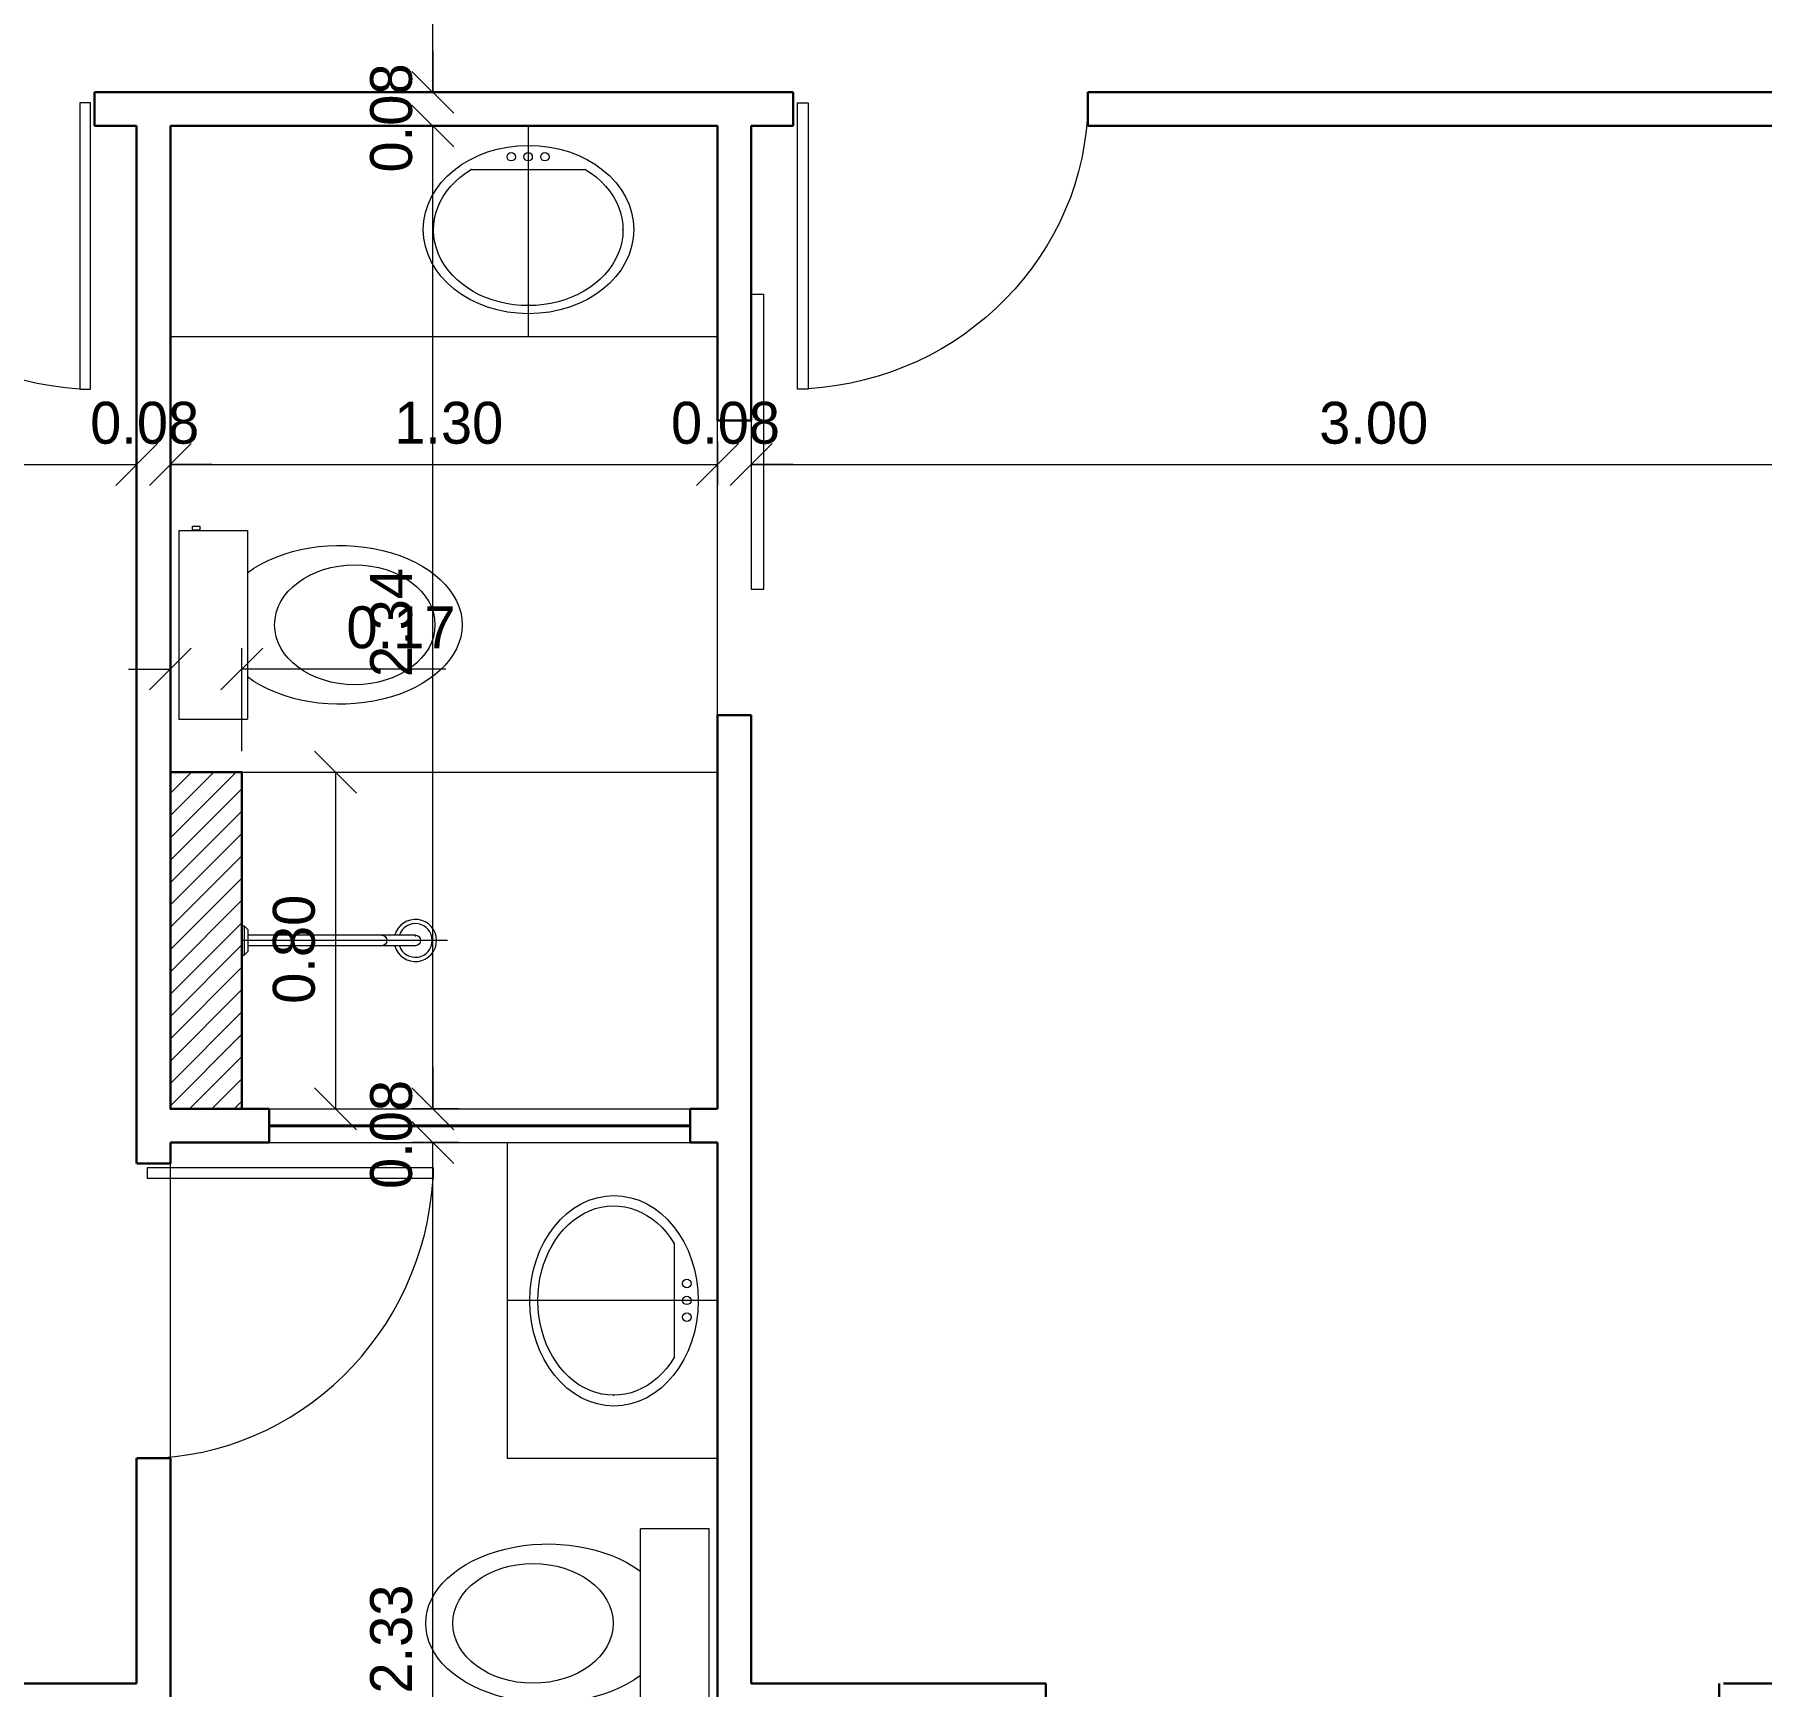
# Model space of a CAD drawing. Header units: metres. Extents: x 2.9 to 62.3, y 8 to 50.1.
# Drawn here: x 16.362 to 20.465, y 34.722 to 38.646 of the extents above; entities that cross this region are included whole.
import ezdxf
from ezdxf.enums import TextEntityAlignment as Align

# ---------------------------------------------------------------- set-up
doc = ezdxf.new("R2010")
doc.units = ezdxf.units.M
doc.header["$MEASUREMENT"] = 0
doc.linetypes.add('DGN Style 3', pattern=[1.422731, 1.016237, -0.406495])
doc.linetypes.add('DGN Style 4', pattern=[1.626995, 0.812989, -0.406495, 0.001016, -0.406495])
doc.layers.get('Defpoints').update_dxf_attribs({"lineweight": 0})
for name, color, linetype, lineweight in [('00-EDIFICACOES TÉRREO', 7, 'Continuous', 0), ('24 - Textos Gerais', 7, 'Continuous', 0), ('34 - Mobiliário', 7, 'Continuous', 0), ('CORNIJAS_VAR NA PLANTA PTIPO 1', 7, 'Continuous', 0), ('Cotas', 13, 'Continuous', 0), ('Level 14', 7, 'Continuous', 0), ('Level 31', 7, 'Continuous', 0), ('Level 36', 7, 'Continuous', 0), ('Level 45', 7, 'Continuous', 0), ('Level 7', 7, 'Continuous', 0)]:
    doc.layers.add(name, color=color, linetype=linetype, lineweight=lineweight)
doc.styles.add('Style-INTL_ENGINEERING', font='INTL_ENGINEERING.shx')
doc.dimstyles.get("Standard").update_dxf_attribs({"dimtxt": 0.18, "dimasz": 0.18, "dimexe": 0.18, "dimexo": 0.0625, "dimgap": 0.09, "dimtad": 0, "dimtih": 1, "dimtoh": 1, "dimdec": 4, "dimzin": 1, "dimdsep": 46, "dimtxsty": 'Standard', "dimcen": 0, "dimadec": 0, "dimazin": 0, "dimtfac": 1, "dimtdec": 4, "dimtofl": 0, "dimtmove": 0, "dimatfit": 3, "dimfxl": 0, "dimtolj": 1, "dimtzin": 1, "dimarcsym": 0})

# ---------------------------------------------------------------- blocks, each defined once
blk = doc.blocks.new('_Oblique')
at = {"color": 0, "linetype": 'ByBlock', "lineweight": -2}
blk.add_line((0.5, 0.5), (-0.5, -0.5), dxfattribs=at)
blk = doc.blocks.new('*D568')
at = {"layer": 'Cotas', "color": 2, "linetype": 'Continuous', "lineweight": 0}
for p, q in [((13.6045, 38.3795), (13.6045, 37.5752)), ((16.6045, 38.3795), (16.6045, 37.5752)), ((13.6045, 37.6247), (16.6045, 37.6247))]:
    blk.add_line(p, q, dxfattribs=at)
at = {"layer": 'Defpoints'}
for p in [(13.6045, 38.429), (16.6045, 38.429), (15.1045, 37.6247), (16.6045, 37.6247)]:
    blk.add_point(p, dxfattribs=at)
at = {"layer": 'Cotas', "color": 2, "linetype": 'Continuous', "lineweight": 0, "xscale": 0.0995, "yscale": 0.0995, "zscale": 0.0995, "rotation": 180}
blk.add_blockref('_Oblique', (13.6045, 37.6247), dxfattribs=at)
at = {"layer": 'Cotas', "color": 2, "linetype": 'Continuous', "lineweight": 0, "xscale": 0.0995, "yscale": 0.0995, "zscale": 0.0995}
blk.add_blockref('_Oblique', (16.6045, 37.6247), dxfattribs=at)
at = {"layer": 'Cotas', "color": 2, "linetype": 'Continuous', "lineweight": 0, "style": 'Style-INTL_ENGINEERING'}
blk.add_text('3.00', height=0.0995, dxfattribs=at).set_placement((14.9541, 37.724), align=Align.MIDDLE_LEFT)
blk = doc.blocks.new('*D569')
at = {"layer": 'Cotas', "color": 2, "linetype": 'Continuous', "lineweight": 0}
for p, q in [((16.6045, 38.3795), (16.6045, 37.5752)), ((16.6846, 37.311), (16.6846, 37.6742)), ((16.5051, 37.6247), (16.6045, 37.6247)), ((16.7841, 37.6247), (16.6846, 37.6247))]:
    blk.add_line(p, q, dxfattribs=at)
at = {"layer": 'Defpoints'}
for p in [(16.6045, 38.429), (16.6445, 37.6247), (16.6846, 37.6247), (16.6846, 37.2615)]:
    blk.add_point(p, dxfattribs=at)
at = {"layer": 'Cotas', "color": 2, "linetype": 'Continuous', "lineweight": 0, "xscale": 0.0995, "yscale": 0.0995, "zscale": 0.0995}
blk.add_blockref('_Oblique', (16.6045, 37.6247), dxfattribs=at)
at = {"layer": 'Cotas', "color": 2, "linetype": 'Continuous', "lineweight": 0, "xscale": 0.0995, "yscale": 0.0995, "zscale": 0.0995, "rotation": 180}
blk.add_blockref('_Oblique', (16.6846, 37.6247), dxfattribs=at)
at = {"layer": 'Cotas', "color": 2, "linetype": 'Continuous', "lineweight": 0, "style": 'Style-INTL_ENGINEERING'}
blk.add_text('0.08', height=0.0995, dxfattribs=at).set_placement((16.4941, 37.724), align=Align.MIDDLE_LEFT)
blk = doc.blocks.new('*D570')
at = {"layer": 'Cotas', "color": 2, "linetype": 'Continuous', "lineweight": 0}
for p, q in [((16.6846, 37.311), (16.6846, 37.6742)), ((17.9845, 37.6795), (17.9845, 37.5752)), ((16.6846, 37.6247), (17.9845, 37.6247))]:
    blk.add_line(p, q, dxfattribs=at)
at = {"layer": 'Defpoints'}
for p in [(17.9845, 37.729), (17.3346, 37.6247), (17.9845, 37.6247), (16.6846, 37.2615)]:
    blk.add_point(p, dxfattribs=at)
at = {"layer": 'Cotas', "color": 2, "linetype": 'Continuous', "lineweight": 0, "xscale": 0.0995, "yscale": 0.0995, "zscale": 0.0995, "rotation": 180}
blk.add_blockref('_Oblique', (16.6846, 37.6247), dxfattribs=at)
at = {"layer": 'Cotas', "color": 2, "linetype": 'Continuous', "lineweight": 0, "xscale": 0.0995, "yscale": 0.0995, "zscale": 0.0995}
blk.add_blockref('_Oblique', (17.9845, 37.6247), dxfattribs=at)
at = {"layer": 'Cotas', "color": 2, "linetype": 'Continuous', "lineweight": 0, "style": 'Style-INTL_ENGINEERING'}
blk.add_text('1.30', height=0.0995, dxfattribs=at).set_placement((17.2165, 37.724), align=Align.MIDDLE_LEFT)
blk = doc.blocks.new('*D571')
at = {"layer": 'Cotas', "color": 2, "linetype": 'Continuous', "lineweight": 0}
for p, q in [((17.9845, 37.6795), (17.9845, 37.5752)), ((18.0646, 37.6795), (18.0646, 37.5752)), ((17.885, 37.6247), (17.9845, 37.6247)), ((18.164, 37.6247), (18.0646, 37.6247))]:
    blk.add_line(p, q, dxfattribs=at)
at = {"layer": 'Defpoints'}
for p in [(17.9845, 37.729), (18.0646, 37.729), (18.0246, 37.6247), (18.0646, 37.6247)]:
    blk.add_point(p, dxfattribs=at)
at = {"layer": 'Cotas', "color": 2, "linetype": 'Continuous', "lineweight": 0, "xscale": 0.0995, "yscale": 0.0995, "zscale": 0.0995}
blk.add_blockref('_Oblique', (17.9845, 37.6247), dxfattribs=at)
at = {"layer": 'Cotas', "color": 2, "linetype": 'Continuous', "lineweight": 0, "xscale": 0.0995, "yscale": 0.0995, "zscale": 0.0995, "rotation": 180}
blk.add_blockref('_Oblique', (18.0646, 37.6247), dxfattribs=at)
at = {"layer": 'Cotas', "color": 2, "linetype": 'Continuous', "lineweight": 0, "style": 'Style-INTL_ENGINEERING'}
blk.add_text('0.08', height=0.0995, dxfattribs=at).set_placement((17.8741, 37.724), align=Align.MIDDLE_LEFT)
blk = doc.blocks.new('*D572')
at = {"layer": 'Cotas', "color": 2, "linetype": 'Continuous', "lineweight": 0}
for p, q in [((21.0646, 38.3795), (21.0646, 37.5752)), ((18.0646, 37.6795), (18.0646, 37.5752)), ((18.0646, 37.6247), (21.0646, 37.6247))]:
    blk.add_line(p, q, dxfattribs=at)
at = {"layer": 'Defpoints'}
for p in [(21.0646, 38.429), (18.0646, 37.729), (19.5646, 37.6247), (21.0646, 37.6247)]:
    blk.add_point(p, dxfattribs=at)
at = {"layer": 'Cotas', "color": 2, "linetype": 'Continuous', "lineweight": 0, "xscale": 0.0995, "yscale": 0.0995, "zscale": 0.0995, "rotation": 180}
blk.add_blockref('_Oblique', (18.0646, 37.6247), dxfattribs=at)
at = {"layer": 'Cotas', "color": 2, "linetype": 'Continuous', "lineweight": 0, "xscale": 0.0995, "yscale": 0.0995, "zscale": 0.0995}
blk.add_blockref('_Oblique', (21.0646, 37.6247), dxfattribs=at)
at = {"layer": 'Cotas', "color": 2, "linetype": 'Continuous', "lineweight": 0, "style": 'Style-INTL_ENGINEERING'}
blk.add_text('3.00', height=0.0995, dxfattribs=at).set_placement((19.4141, 37.724), align=Align.MIDDLE_LEFT)
blk = doc.blocks.new('*D688')
at = {"layer": 'Cotas', "color": 2, "linetype": 'Continuous', "lineweight": 0}
for p, q in [((17.37, 36.014), (17.2587, 36.014)), ((17.3082, 33.679), (17.3082, 36.014)), ((17.269, 33.679), (17.3577, 33.679))]:
    blk.add_line(p, q, dxfattribs=at)
at = {"layer": 'Defpoints'}
for p in [(17.3082, 36.014), (17.4195, 36.014), (17.3082, 34.8465), (17.2195, 33.679)]:
    blk.add_point(p, dxfattribs=at)
at = {"layer": 'Cotas', "color": 2, "linetype": 'Continuous', "lineweight": 0, "xscale": 0.0995, "yscale": 0.0995, "zscale": 0.0995}
for p, rotation in [((17.3082, 36.014), 90), ((17.3082, 33.679), 270)]:
    blk.add_blockref('_Oblique', p, dxfattribs=dict(at, rotation=rotation))
at = {"layer": 'Cotas', "color": 2, "linetype": 'Continuous', "lineweight": 0, "style": 'Style-INTL_ENGINEERING'}
blk.add_text('2.33', height=0.0995, rotation=90, dxfattribs=at).set_placement((17.2089, 34.7048), align=Align.MIDDLE_LEFT)
blk = doc.blocks.new('*D689')
at = {"layer": 'Cotas', "color": 2, "linetype": 'Continuous', "lineweight": 0}
for p, q in [((17.3082, 36.1935), (17.3082, 36.094)), ((17.37, 36.094), (17.2587, 36.094)), ((17.37, 36.014), (17.2587, 36.014)), ((17.3082, 35.9145), (17.3082, 36.014))]:
    blk.add_line(p, q, dxfattribs=at)
at = {"layer": 'Defpoints'}
for p in [(17.3082, 36.094), (17.4195, 36.094), (17.3082, 36.054), (17.4195, 36.014)]:
    blk.add_point(p, dxfattribs=at)
at = {"layer": 'Cotas', "color": 2, "linetype": 'Continuous', "lineweight": 0, "xscale": 0.0995, "yscale": 0.0995, "zscale": 0.0995}
for p, rotation in [((17.3082, 36.094), 270), ((17.3082, 36.014), 90)]:
    blk.add_blockref('_Oblique', p, dxfattribs=dict(at, rotation=rotation))
at = {"layer": 'Cotas', "color": 2, "linetype": 'Continuous', "lineweight": 0, "style": 'Style-INTL_ENGINEERING'}
blk.add_text('0.08', height=0.0995, rotation=90, dxfattribs=at).set_placement((17.2089, 35.9036), align=Align.MIDDLE_LEFT)
blk = doc.blocks.new('*D690')
at = {"layer": 'Cotas', "color": 2, "linetype": 'Continuous', "lineweight": 0}
for p, q in [((17.285, 38.429), (17.2587, 38.429)), ((17.3082, 36.094), (17.3082, 38.429)), ((17.37, 36.094), (17.2587, 36.094))]:
    blk.add_line(p, q, dxfattribs=at)
at = {"layer": 'Defpoints'}
for p in [(17.3082, 38.429), (17.3346, 38.429), (17.3082, 37.2615), (17.4195, 36.094)]:
    blk.add_point(p, dxfattribs=at)
at = {"layer": 'Cotas', "color": 2, "linetype": 'Continuous', "lineweight": 0, "xscale": 0.0995, "yscale": 0.0995, "zscale": 0.0995}
for p, rotation in [((17.3082, 38.429), 90), ((17.3082, 36.094), 270)]:
    blk.add_blockref('_Oblique', p, dxfattribs=dict(at, rotation=rotation))
at = {"layer": 'Cotas', "color": 2, "linetype": 'Continuous', "lineweight": 0, "style": 'Style-INTL_ENGINEERING'}
blk.add_text('2.34', height=0.0995, rotation=90, dxfattribs=at).set_placement((17.2089, 37.1198), align=Align.MIDDLE_LEFT)
blk = doc.blocks.new('*D691')
at = {"layer": 'Cotas', "color": 2, "linetype": 'Continuous', "lineweight": 0}
for p, q in [((17.3082, 38.6085), (17.3082, 38.509)), ((17.285, 38.509), (17.2587, 38.509)), ((17.285, 38.429), (17.2587, 38.429)), ((17.3082, 38.3295), (17.3082, 38.429))]:
    blk.add_line(p, q, dxfattribs=at)
at = {"layer": 'Defpoints'}
for p in [(17.3082, 38.509), (17.3346, 38.509), (17.3082, 38.469), (17.3346, 38.429)]:
    blk.add_point(p, dxfattribs=at)
at = {"layer": 'Cotas', "color": 2, "linetype": 'Continuous', "lineweight": 0, "xscale": 0.0995, "yscale": 0.0995, "zscale": 0.0995}
for p, rotation in [((17.3082, 38.509), 270), ((17.3082, 38.429), 90)]:
    blk.add_blockref('_Oblique', p, dxfattribs=dict(at, rotation=rotation))
at = {"layer": 'Cotas', "color": 2, "linetype": 'Continuous', "lineweight": 0, "style": 'Style-INTL_ENGINEERING'}
blk.add_text('0.08', height=0.0995, rotation=90, dxfattribs=at).set_placement((17.2089, 38.3186), align=Align.MIDDLE_LEFT)
blk = doc.blocks.new('*D692')
at = {"layer": 'Cotas', "color": 2, "linetype": 'Continuous', "lineweight": 0}
for p, q in [((17.0843, 39.409), (17.3577, 39.409)), ((17.3082, 38.509), (17.3082, 39.409)), ((17.285, 38.509), (17.2587, 38.509))]:
    blk.add_line(p, q, dxfattribs=at)
at = {"layer": 'Defpoints'}
for p in [(17.0348, 39.409), (17.3082, 39.409), (17.3082, 38.959), (17.3346, 38.509)]:
    blk.add_point(p, dxfattribs=at)
at = {"layer": 'Cotas', "color": 2, "linetype": 'Continuous', "lineweight": 0, "xscale": 0.0995, "yscale": 0.0995, "zscale": 0.0995}
for p, rotation in [((17.3082, 39.409), 90), ((17.3082, 38.509), 270)]:
    blk.add_blockref('_Oblique', p, dxfattribs=dict(at, rotation=rotation))
at = {"layer": 'Cotas', "color": 2, "linetype": 'Continuous', "lineweight": 0, "style": 'Style-INTL_ENGINEERING'}
blk.add_text('0.90', height=0.0995, rotation=90, dxfattribs=at).set_placement((17.2089, 38.8082), align=Align.MIDDLE_LEFT)
blk = doc.blocks.new('*D360')
at = {"layer": 'Cotas', "color": 2, "linetype": 'Continuous', "lineweight": 0}
for p, q in [((16.9041, 36.894), (17.1266, 36.894)), ((17.0771, 36.894), (17.0771, 36.094)), ((16.904, 36.094), (17.1266, 36.094))]:
    blk.add_line(p, q, dxfattribs=at)
at = {"layer": 'Defpoints'}
for p in [(16.8545, 36.894), (17.0771, 36.494), (16.8545, 36.094), (17.0771, 36.094)]:
    blk.add_point(p, dxfattribs=at)
at = {"layer": 'Cotas', "color": 2, "linetype": 'Continuous', "lineweight": 0, "xscale": 0.0995, "yscale": 0.0995, "zscale": 0.0995}
for p, rotation in [((17.0771, 36.894), 90), ((17.0771, 36.094), 270)]:
    blk.add_blockref('_Oblique', p, dxfattribs=dict(at, rotation=rotation))
at = {"layer": 'Cotas', "color": 2, "linetype": 'Continuous', "lineweight": 0, "style": 'Style-INTL_ENGINEERING'}
blk.add_text('0.80', height=0.0995, rotation=90, dxfattribs=at).set_placement((16.9779, 36.3436), align=Align.MIDDLE_LEFT)
blk = doc.blocks.new('*D361')
at = {"layer": 'Cotas', "color": 2, "linetype": 'Continuous', "lineweight": 0}
for p, q in [((16.6846, 36.9435), (16.6846, 37.1884)), ((16.8545, 36.9435), (16.8545, 37.1884)), ((16.585, 37.1389), (16.6846, 37.1389)), ((17.3392, 37.1389), (16.8545, 37.1389))]:
    blk.add_line(p, q, dxfattribs=at)
at = {"layer": 'Defpoints'}
for p in [(16.8545, 37.1389), (17.2211, 37.1389), (16.6846, 36.894), (16.8545, 36.894)]:
    blk.add_point(p, dxfattribs=at)
at = {"layer": 'Cotas', "color": 2, "linetype": 'Continuous', "lineweight": 0, "xscale": 0.0995, "yscale": 0.0995, "zscale": 0.0995}
blk.add_blockref('_Oblique', (16.6846, 37.1389), dxfattribs=at)
at = {"layer": 'Cotas', "color": 2, "linetype": 'Continuous', "lineweight": 0, "xscale": 0.0995, "yscale": 0.0995, "zscale": 0.0995, "rotation": 180}
blk.add_blockref('_Oblique', (16.8545, 37.1389), dxfattribs=at)
at = {"layer": 'Cotas', "color": 2, "linetype": 'Continuous', "lineweight": 0, "style": 'Style-INTL_ENGINEERING'}
blk.add_text('0.17', height=0.0995, dxfattribs=at).set_placement((17.103, 37.2381), align=Align.MIDDLE_LEFT)
blk = doc.blocks.new('*U30')
at = {"layer": '24 - Textos Gerais', "color": 172, "linetype": 'Continuous', "lineweight": 13}
blk.add_line((-0.147, -0.136), (-0.147, 0.133), dxfattribs=at)
at = {"layer": '24 - Textos Gerais', "color": 172, "linetype": 'DGN Style 4', "lineweight": 13}
blk.add_line((-0.25, -0.001), (0.25, -0.001), dxfattribs=at)
at = {"layer": '24 - Textos Gerais', "color": 172, "linetype": 'Continuous', "lineweight": 13}
for centre in [(-0.177, 0.039), (-0.177, -0.001), (-0.177, -0.041)]:
    blk.add_circle(centre, 0.01, dxfattribs=at)
blk.add_ellipse((-0.004, 0), major_axis=(0, 0.25), ratio=0.8, dxfattribs=at)
at = {"layer": '24 - Textos Gerais', "color": 172, "linetype": 'Continuous', "lineweight": 13, "extrusion": (0, 0, -1)}
blk.add_ellipse((-0.0033, -0.0006), major_axis=(0, 0.225), ratio=0.8, start_param=5.350888, end_param=10.349301, dxfattribs=at)
at = {"layer": '24 - Textos Gerais', "color": 172, "linetype": 'Continuous', "lineweight": 13}
for p in [(-0.003, 0.224), (-0.003, 0.224), (-0.147, -0.136)]:
    blk.add_point(p, dxfattribs=at)
blk = doc.blocks.new('SANCXP_2')
at = {"layer": '24 - Textos Gerais', "color": 172, "linetype": 'Continuous', "lineweight": 0}
for p, q in [((0.06, -0.4488), (0.06, 0.4488)), ((0.06, 0.4488), (0.3864, 0.4488)), ((0.3864, -0.4488), (0.3864, 0.4488)), ((0.06, -0.4488), (0.3864, -0.4488))]:
    blk.add_line(p, q, dxfattribs=at)
at = {"layer": '24 - Textos Gerais', "color": 172, "linetype": 'Continuous', "lineweight": 0, "extrusion": (0, 0, -1), "flags": 128}
blk.add_lwpolyline([(-0.1252, -0.4682), (-0.1601, -0.4682), (-0.1601, -0.4492), (-0.1252, -0.4492)], close=True, dxfattribs=at)
at = {"layer": '24 - Textos Gerais', "color": 172, "linetype": 'Continuous', "lineweight": 0}
blk.add_ellipse((0.825, 0.0001), major_axis=(-0.5814, 0), ratio=0.649123, start_param=0.716078, end_param=5.567107, dxfattribs=at)
at = {"layer": '24 - Textos Gerais', "color": 172, "linetype": 'Continuous', "lineweight": 0, "extrusion": (0, 0, -1)}
blk.add_ellipse((0.8964, 0.0001), major_axis=(0.381, 0), ratio=0.746923, dxfattribs=at)
blk = doc.blocks.new('*U32')
at = {"layer": '24 - Textos Gerais', "color": 172, "linetype": 'Continuous', "lineweight": 0}
for p, q in [((-0.2441, 0.035), (-0.2441, -0.035)), ((-0.2441, 0.035), (-0.2391, 0.035)), ((-0.2391, 0.035), (-0.2391, -0.035)), ((-0.2291, 0.025), (-0.2391, 0.035)), ((-0.2291, -0.025), (-0.2291, 0.025)), ((0.168, 0.0125), (-0.2291, 0.0125)), ((-0.2441, -0.035), (-0.2391, -0.035)), ((-0.2391, -0.035), (-0.2291, -0.025)), ((0.168, -0.0125), (-0.2291, -0.0125))]:
    blk.add_line(p, q, dxfattribs=at)
at = {"layer": '24 - Textos Gerais', "color": 172, "linetype": 'DGN Style 4', "lineweight": 13}
blk.add_line((0.2441, 0), (-0.2441, 0), dxfattribs=at)
at = {"layer": '24 - Textos Gerais', "color": 172, "linetype": 'Continuous', "lineweight": 0}
for radius, start, end in [(0.05, 194.4775, 165.5225), (0.04, 198.21, 161.79)]:
    blk.add_arc((0.168, 0), radius, start, end, dxfattribs=at)
at = {"layer": '24 - Textos Gerais', "color": 172, "linetype": 'Continuous', "lineweight": 0, "extrusion": (0, 0, -1)}
for centre in [(-0.088, 0), (-0.168, 0)]:
    blk.add_arc(centre, 0.0125, 90, 270, dxfattribs=at)
at = {"layer": '24 - Textos Gerais', "color": 172, "linetype": 'Continuous', "lineweight": 0}
blk.add_point((0.168, 0.011), dxfattribs=at)
blk = doc.blocks.new('*U33')
at = {"layer": '24 - Textos Gerais', "color": 172, "linetype": 'Continuous', "lineweight": 13}
blk.add_line((-0.147, -0.136), (-0.147, 0.133), dxfattribs=at)
at = {"layer": '24 - Textos Gerais', "color": 172, "linetype": 'DGN Style 4', "lineweight": 13}
blk.add_line((-0.25, -0.001), (0.25, -0.001), dxfattribs=at)
at = {"layer": '24 - Textos Gerais', "color": 172, "linetype": 'Continuous', "lineweight": 13}
for centre in [(-0.177, 0.039), (-0.177, -0.001), (-0.177, -0.041)]:
    blk.add_circle(centre, 0.01, dxfattribs=at)
blk.add_ellipse((-0.004, 0), major_axis=(0, 0.25), ratio=0.8, dxfattribs=at)
at = {"layer": '24 - Textos Gerais', "color": 172, "linetype": 'Continuous', "lineweight": 13, "extrusion": (0, 0, -1)}
blk.add_ellipse((-0.0033, -0.0006), major_axis=(0, 0.225), ratio=0.8, start_param=5.350888, end_param=10.349301, dxfattribs=at)
at = {"layer": '24 - Textos Gerais', "color": 172, "linetype": 'Continuous', "lineweight": 13}
for p in [(-0.003, 0.224), (-0.003, 0.224), (-0.147, -0.136)]:
    blk.add_point(p, dxfattribs=at)
blk = doc.blocks.new('SANCXP_3')
at = {"layer": '24 - Textos Gerais', "color": 172, "linetype": 'Continuous', "lineweight": 0}
for p, q in [((0.06, -0.4488), (0.06, 0.4488)), ((0.06, 0.4488), (0.3864, 0.4488)), ((0.3864, -0.4488), (0.3864, 0.4488)), ((0.06, -0.4488), (0.3864, -0.4488))]:
    blk.add_line(p, q, dxfattribs=at)
at = {"layer": '24 - Textos Gerais', "color": 172, "linetype": 'Continuous', "lineweight": 0, "extrusion": (0, 0, -1), "flags": 128}
blk.add_lwpolyline([(-0.1252, -0.4682), (-0.1601, -0.4682), (-0.1601, -0.4492), (-0.1252, -0.4492)], close=True, dxfattribs=at)
at = {"layer": '24 - Textos Gerais', "color": 172, "linetype": 'Continuous', "lineweight": 0}
blk.add_ellipse((0.825, 0.0001), major_axis=(-0.5814, 0), ratio=0.649123, start_param=0.716078, end_param=5.567107, dxfattribs=at)
at = {"layer": '24 - Textos Gerais', "color": 172, "linetype": 'Continuous', "lineweight": 0, "extrusion": (0, 0, -1)}
blk.add_ellipse((0.8964, 0.0001), major_axis=(0.381, 0), ratio=0.746923, dxfattribs=at)
blk = doc.blocks.new('*U19')
at = {"layer": 'Level 36', "color": 172, "linetype": 'Continuous', "lineweight": 13}
for p, q in [((-13.815, 0.02), (-12.515, 0.02)), ((-13.815, 0.02), (-12.515, 0.02)), ((-13.645, -1.015), (-12.515, -1.015)), ((-13.015, -1.895), (-13.015, -2.645)), ((-13.015, -1.895), (-13.015, -2.645)), ((-13.015, -2.645), (-12.515, -2.645)), ((-13.015, -2.645), (-12.515, -2.645))]:
    blk.add_line(p, q, dxfattribs=at)
at = {"layer": '24 - Textos Gerais', "color": 172, "linetype": 'Continuous', "lineweight": 13}
for name, p, rotation in [('*U30', (-12.964, 0.27), 270), ('*U33', (-12.765, -2.271), 180)]:
    blk.add_blockref(name, p, dxfattribs=dict(at, rotation=rotation))
at = {"layer": '24 - Textos Gerais', "color": 172, "linetype": 'Continuous', "lineweight": 0, "extrusion": (0, 0, -1), "xscale": 0.5000000000216841, "yscale": 0.5000000000216841, "zscale": 0.5000000000216841}
for name, p, rotation in [('SANCXP_2', (13.825, -0.665), 179.9994663905646), ('SANCXP_3', (12.505, -3.0375), 359.9994663905647)]:
    blk.add_blockref(name, p, dxfattribs=dict(at, rotation=rotation))
at = {"layer": '24 - Textos Gerais', "color": 172, "linetype": 'Continuous', "lineweight": 0}
blk.add_blockref('*U32', (-13.4009, -1.415), dxfattribs=at)
blk = doc.blocks.new('P70D')
at = {"layer": '00-EDIFICACOES TÉRREO', "color": 7, "linetype": 'Continuous', "lineweight": 13}
for p, q in [((0.035, 0.705), (0.01, 0.705)), ((0.01, 0.705), (0.01, 0.025)), ((0.035, 0.025), (0.035, 0.705)), ((0.01, 0.025), (0.035, 0.025))]:
    blk.add_line(p, q, dxfattribs=at)
blk.add_ellipse((0.0073, 0.032), major_axis=(0.6611, -0.2141), ratio=0.965677, start_param=0.313159, end_param=1.833935, dxfattribs=at)
at = {"layer": 'CORNIJAS_VAR NA PLANTA PTIPO 1', "color": 7, "linetype": 'Continuous', "lineweight": 30}
for p, q in [((0, 0), (0, 0.08)), ((0.7, 0), (0.7, 0.08))]:
    blk.add_line(p, q, dxfattribs=at)
blk = doc.blocks.new('P70D_1')
at = {"layer": 'Level 14', "color": 7, "linetype": 'Continuous', "lineweight": 13}
for p, q in [((0.035, 0.705), (0.01, 0.705)), ((0.01, 0.705), (0.01, 0.025)), ((0.035, 0.025), (0.035, 0.705)), ((0.01, 0.025), (0.035, 0.025))]:
    blk.add_line(p, q, dxfattribs=at)
blk.add_ellipse((0.0073, 0.032), major_axis=(0.6611, -0.2141), ratio=0.965677, start_param=0.313159, end_param=1.833935, dxfattribs=at)
at = {"layer": 'Level 7', "color": 7, "linetype": 'Continuous', "lineweight": 30}
for p, q in [((0, 0), (0, 0.08)), ((0.7, 0), (0.7, 0.08))]:
    blk.add_line(p, q, dxfattribs=at)
blk = doc.blocks.new('PC185')
at = {"layer": 'Level 14', "color": 7, "linetype": 'Continuous', "lineweight": 13, "flags": 128}
for points in [[(0.00001, -0.04504), (0.05, -0.04504), (0.05001, -0.07502), (0.00002, -0.07504)], [(0.77501, -0.04506), (0.05, -0.04504), (0.05, -0.05504), (0.775, -0.05508)], [(0.05, -0.06502), (0.77502, -0.06506), (0.77499, -0.07506), (0.05001, -0.07502)], [(0.82499, -0.04506), (0.77501, -0.04506), (0.77499, -0.07506), (0.825, -0.07506)], [(0.77503, -0.07504), (0.82501, -0.07502), (0.82501, -0.10502), (0.77502, -0.10502)], [(1.55002, -0.07506), (0.82501, -0.07502), (0.82499, -0.08506), (1.55, -0.08504)], [(1.60001, -0.07506), (1.55002, -0.07506), (1.55001, -0.10504), (1.60002, -0.10504)], [(0.82502, -0.09502), (1.55002, -0.09504), (1.55001, -0.10504), (0.82501, -0.10502)]]:
    blk.add_lwpolyline(points, close=True, dxfattribs=at)
at = {"layer": 'Level 31', "color": 30, "linetype": 'Continuous', "lineweight": 0}
blk.add_line((-0.00001, -0.15008), (1.60001, -0.15012), dxfattribs=at)
at = {"layer": 'Level 7', "color": 7, "linetype": 'Continuous', "lineweight": 30, "flags": 128}
for points in [[(0, 0), (-0.00001, -0.15008)], [(1.60001, -0.00002), (1.60001, -0.1501)]]:
    blk.add_lwpolyline(points, dxfattribs=at)
blk = doc.blocks.new('*U71')
at = {"layer": '34 - Mobiliário', "color": 7, "linetype": 'DGN Style 3', "lineweight": 40}
blk.add_line((-0.5, 0), (0.5, 0), dxfattribs=at)
at = {"layer": 'CORNIJAS_VAR NA PLANTA PTIPO 1', "color": 7, "linetype": 'Continuous', "lineweight": 30}
for p, q in [((-0.5, -0.04), (-0.5, 0.04)), ((0.5, -0.04), (0.5, 0.04))]:
    blk.add_line(p, q, dxfattribs=at)
at = {"layer": 'CORNIJAS_VAR NA PLANTA PTIPO 1', "color": 7, "linetype": 'Continuous', "lineweight": 0}
for p, q in [((-0.5, 0.04), (0.5, 0.04)), ((-0.5, -0.04), (0.5, -0.04))]:
    blk.add_line(p, q, dxfattribs=at)

msp = doc.modelspace()

# ---------------------------------------------------------------- linework, layer by layer
at = {"layer": '00-EDIFICACOES TÉRREO', "color": 7, "linetype": 'Continuous', "lineweight": 13, "flags": 128}
msp.add_lwpolyline([(18.0946, 38.029), (18.0646, 38.029), (18.0646, 37.329), (18.0946, 37.329)], close=True, dxfattribs=at)
at = {"layer": 'CORNIJAS_VAR NA PLANTA PTIPO 1', "color": 7, "linetype": 'Continuous', "lineweight": 30}
for p, q in [((16.5045, 38.509), (18.1646, 38.509)), ((18.8646, 38.509), (21.1445, 38.509)), ((16.5045, 38.429), (16.6045, 38.429)), ((16.6045, 38.429), (16.6045, 35.964)), ((16.6846, 38.429), (16.6846, 36.094)), ((16.6846, 38.429), (17.9845, 38.429)), ((17.9845, 38.429), (17.9845, 37.729)), ((18.0646, 38.429), (18.1645, 38.429)), ((18.0646, 38.429), (18.0646, 37.729)), ((18.0646, 37.729), (17.9845, 37.729)), ((18.0646, 37.029), (17.9845, 37.029)), ((17.9845, 37.029), (17.9845, 36.094)), ((18.0646, 37.029), (18.0646, 34.7288)), ((16.6846, 36.094), (16.9195, 36.094)), ((17.9195, 36.094), (17.9845, 36.094)), ((16.6846, 36.014), (16.6846, 35.964)), ((16.6846, 36.014), (16.9195, 36.014)), ((17.9195, 36.014), (17.9845, 36.014)), ((17.9845, 36.014), (17.9845, 33.679)), ((16.6045, 35.264), (16.6045, 34.729)), ((16.6846, 35.264), (16.6846, 33.679)), ((15.9046, 34.729), (16.6045, 34.729)), ((18.7645, 34.7288), (18.0646, 34.7288))]:
    msp.add_line(p, q, dxfattribs=at)
at = {"layer": 'CORNIJAS_VAR NA PLANTA PTIPO 1', "color": 7, "linetype": 'Continuous', "lineweight": 0}
for p, q in [((17.9845, 37.029), (17.9845, 37.729)), ((16.6846, 35.264), (16.6846, 35.964))]:
    msp.add_line(p, q, dxfattribs=at)
at = {"layer": 'CORNIJAS_VAR NA PLANTA PTIPO 1', "color": 7, "linetype": 'Continuous', "lineweight": 30, "flags": 128}
msp.add_lwpolyline([(18.8646, 38.429), (21.0646, 38.429), (21.0646, 34.7288), (20.3745, 34.7288)], dxfattribs=at)
at = {"layer": 'Level 45', "color": 6, "linetype": 'Continuous', "lineweight": 0}
for p, q in [((16.6846, 36.7376), (16.841, 36.894)), ((16.6846, 36.7906), (16.788, 36.894)), ((16.6846, 36.8436), (16.7349, 36.894)), ((16.6846, 36.6846), (16.8545, 36.8545)), ((16.6846, 36.6315), (16.8545, 36.8015)), ((16.6846, 36.5785), (16.8545, 36.7485)), ((16.6846, 36.5255), (16.8545, 36.6954)), ((16.6846, 36.4724), (16.8545, 36.6424)), ((16.6846, 36.4194), (16.8545, 36.5894)), ((16.6846, 36.3664), (16.8545, 36.5363)), ((16.6846, 36.3133), (16.8545, 36.4833)), ((16.6846, 36.2603), (16.8545, 36.4303)), ((16.6846, 36.2073), (16.8545, 36.3772)), ((16.6846, 36.1542), (16.8545, 36.3242)), ((16.6846, 36.1012), (16.8545, 36.2712)), ((16.7304, 36.094), (16.8545, 36.2181)), ((16.7835, 36.094), (16.8545, 36.1651)), ((16.8365, 36.094), (16.8545, 36.1121))]:
    msp.add_line(p, q, dxfattribs=at)
at = {"layer": 'Level 45', "color": 6, "linetype": 'Continuous', "lineweight": 30, "flags": 128}
msp.add_lwpolyline([(16.6846, 36.894), (16.8545, 36.894), (16.8545, 36.094), (16.6846, 36.094)], close=True, dxfattribs=at)

# ---------------------------------------------------------------- block references
at = {"layer": 'CORNIJAS_VAR NA PLANTA PTIPO 1', "color": 7, "linetype": 'Continuous', "lineweight": 30, "xscale": 1.000004656718364, "yscale": 1.000004656718364}
for p, rotation in [((16.5045, 38.509), 179.9991995895742), ((16.6046, 35.964), 269.9991995895742)]:
    msp.add_blockref('P70D', p, dxfattribs=dict(at, rotation=rotation))
at = {"layer": 'CORNIJAS_VAR NA PLANTA PTIPO 1', "color": 7, "linetype": 'Continuous', "lineweight": 30}
msp.add_blockref('*U71', (17.4195, 36.054), dxfattribs=at)
at = {"layer": 'Level 36', "color": 172, "linetype": 'Continuous', "lineweight": 13}
msp.add_blockref('*U19', (30.4996, 37.909), dxfattribs=at)
at = {"layer": 'Level 7', "color": 7, "linetype": 'Continuous', "lineweight": 30, "xscale": 1.000004656718364, "yscale": -1.000004656718364, "rotation": 0.0008004104257883999}
msp.add_blockref('P70D_1', (18.1646, 38.509), dxfattribs=at)
at = {"layer": 'Level 7', "color": 30, "linetype": 'Continuous', "lineweight": 0}
msp.add_blockref('PC185', (18.7645, 34.7291), dxfattribs=at)

# ---------------------------------------------------------------- dimensions: what is measured, and where the dimension line sits
at = {"layer": 'Cotas', "color": 2, "linetype": 'Continuous', "lineweight": 0}
for base, p1, p2, angle, override, picture, middle in [((17.3082, 39.409), (17.3346, 38.509), (17.0348, 39.409), 90, {"dimtxt": 0.0995, "dimasz": 0.0995, "dimexe": 0.0495, "dimexo": 0.0495, "dimgap": 0.0495, "dimtad": 1, "dimtih": 0, "dimtoh": 0, "dimdec": 2, "dimzin": 3, "dimtxsty": 'Style-INTL_ENGINEERING', "dimblk": 'Oblique', "dimclre": 2, "dimtdec": 2, "dimatfit": 1, "dimtolj": 0, "dimtzin": 3, "dimlwe": 0}, '*D692', (17.3082, 38.959)), ((17.30816, 38.42904), (17.41954, 36.09403), (17.33455, 38.42904), 90, {"dimtxt": 0.0995, "dimasz": 0.0995, "dimexe": 0.0495, "dimexo": 0.0495, "dimgap": 0.0495, "dimtad": 1, "dimtih": 0, "dimtoh": 0, "dimdec": 2, "dimzin": 3, "dimtxsty": 'Style-INTL_ENGINEERING', "dimblk": 'Oblique', "dimclre": 2, "dimtdec": 2, "dimatfit": 1, "dimtolj": 0, "dimtzin": 3, "dimlwe": 0}, '*D690', (17.30816, 37.26154)), ((17.0771, 36.094), (16.8545, 36.894), (16.8545, 36.094), 270, {"dimtxt": 0.0995, "dimasz": 0.0995, "dimexe": 0.0495, "dimexo": 0.0495, "dimgap": 0.0495, "dimtad": 1, "dimtih": 0, "dimtoh": 0, "dimdec": 2, "dimzin": 3, "dimtxsty": 'Style-INTL_ENGINEERING', "dimblk": 'Oblique', "dimclre": 2, "dimtdec": 2, "dimatfit": 1, "dimfrac": 2, "dimtolj": 0, "dimtzin": 3, "dimlwe": 0}, '*D360', (17.0771, 36.494)), ((17.30816, 36.01403), (17.21953, 33.67904), (17.41954, 36.01403), 90, {"dimtxt": 0.0995, "dimasz": 0.0995, "dimexe": 0.0495, "dimexo": 0.0495, "dimgap": 0.0495, "dimtad": 1, "dimtih": 0, "dimtoh": 0, "dimdec": 2, "dimzin": 3, "dimtxsty": 'Style-INTL_ENGINEERING', "dimblk": 'Oblique', "dimclre": 2, "dimtdec": 2, "dimatfit": 1, "dimtolj": 0, "dimtzin": 3, "dimlwe": 0}, '*D688', (17.30816, 34.84654))]:
    dim = msp.add_linear_dim(base=base, p1=p1, p2=p2, angle=angle, dimstyle='Standard', override=override, dxfattribs=at)
    dim.commit()
    dim.dimension.update_dxf_attribs({"geometry": picture, "text_midpoint": middle})
for base, p1, p2, picture, middle in [((17.3082, 38.509), (17.3346, 38.429), (17.3346, 38.509), '*D691', (17.3082, 38.469)), ((17.3082, 36.094), (17.4195, 36.014), (17.4195, 36.094), '*D689', (17.3082, 36.054))]:
    dim = msp.add_linear_dim(base=base, p1=p1, p2=p2, angle=90, dimstyle='Standard', override={"dimtxt": 0.0995, "dimasz": 0.0995, "dimexe": 0.0495, "dimexo": 0.0495, "dimgap": 0.0495, "dimtad": 1, "dimtih": 0, "dimtoh": 0, "dimdec": 2, "dimzin": 3, "dimtxsty": 'Style-INTL_ENGINEERING', "dimblk": 'Oblique', "dimclre": 2, "dimtdec": 2, "dimatfit": 1, "dimtolj": 0, "dimtzin": 3, "dimlwe": 0}, dxfattribs=at)
    dim.commit()
    dim.dimension.update_dxf_attribs({"geometry": picture, "text_midpoint": middle, "dimtype": 160})
for base, p1, p2, picture, middle in [((16.6045, 37.6247), (13.6045, 38.429), (16.6045, 38.429), '*D568', (15.1045, 37.6247)), ((21.0646, 37.6247), (18.0646, 37.729), (21.0646, 38.429), '*D572', (19.5646, 37.6247)), ((17.9845, 37.6247), (16.6846, 37.2615), (17.9845, 37.729), '*D570', (17.3346, 37.6247))]:
    dim = msp.add_linear_dim(base=base, p1=p1, p2=p2, dimstyle='Standard', override={"dimtxt": 0.0995, "dimasz": 0.0995, "dimexe": 0.0495, "dimexo": 0.0495, "dimgap": 0.0495, "dimtad": 1, "dimtih": 0, "dimtoh": 0, "dimdec": 2, "dimzin": 3, "dimtxsty": 'Style-INTL_ENGINEERING', "dimblk": 'Oblique', "dimclre": 2, "dimtdec": 2, "dimatfit": 1, "dimtolj": 0, "dimtzin": 3, "dimlwe": 0}, dxfattribs=at)
    dim.commit()
    dim.dimension.update_dxf_attribs({"geometry": picture, "text_midpoint": middle})
for base, p1, p2, override, picture, middle in [((16.6846, 37.6247), (16.6045, 38.429), (16.6846, 37.2615), {"dimtxt": 0.0995, "dimasz": 0.0995, "dimexe": 0.0495, "dimexo": 0.0495, "dimgap": 0.0495, "dimtad": 1, "dimtih": 0, "dimtoh": 0, "dimdec": 2, "dimzin": 3, "dimtxsty": 'Style-INTL_ENGINEERING', "dimblk": 'Oblique', "dimclre": 2, "dimtdec": 2, "dimatfit": 1, "dimtolj": 0, "dimtzin": 3, "dimlwe": 0}, '*D569', (16.6445, 37.6247)), ((18.0646, 37.6247), (17.9845, 37.729), (18.0646, 37.729), {"dimtxt": 0.0995, "dimasz": 0.0995, "dimexe": 0.0495, "dimexo": 0.0495, "dimgap": 0.0495, "dimtad": 1, "dimtih": 0, "dimtoh": 0, "dimdec": 2, "dimzin": 3, "dimtxsty": 'Style-INTL_ENGINEERING', "dimblk": 'Oblique', "dimclre": 2, "dimtdec": 2, "dimatfit": 1, "dimtolj": 0, "dimtzin": 3, "dimlwe": 0}, '*D571', (18.0246, 37.6247)), ((16.8545, 37.1389), (16.6846, 36.894), (16.8545, 36.894), {"dimtxt": 0.0995, "dimasz": 0.0995, "dimexe": 0.0495, "dimexo": 0.0495, "dimgap": 0.0495, "dimtad": 1, "dimtih": 0, "dimtoh": 0, "dimdec": 2, "dimzin": 3, "dimtxsty": 'Style-INTL_ENGINEERING', "dimblk": 'Oblique', "dimclre": 2, "dimtdec": 2, "dimatfit": 1, "dimfrac": 2, "dimtolj": 0, "dimtzin": 3, "dimlwe": 0}, '*D361', (17.2211, 37.1389))]:
    dim = msp.add_linear_dim(base=base, p1=p1, p2=p2, dimstyle='Standard', override=override, dxfattribs=at)
    dim.commit()
    dim.dimension.update_dxf_attribs({"geometry": picture, "text_midpoint": middle, "dimtype": 160})

doc.saveas('drawing.dxf')
